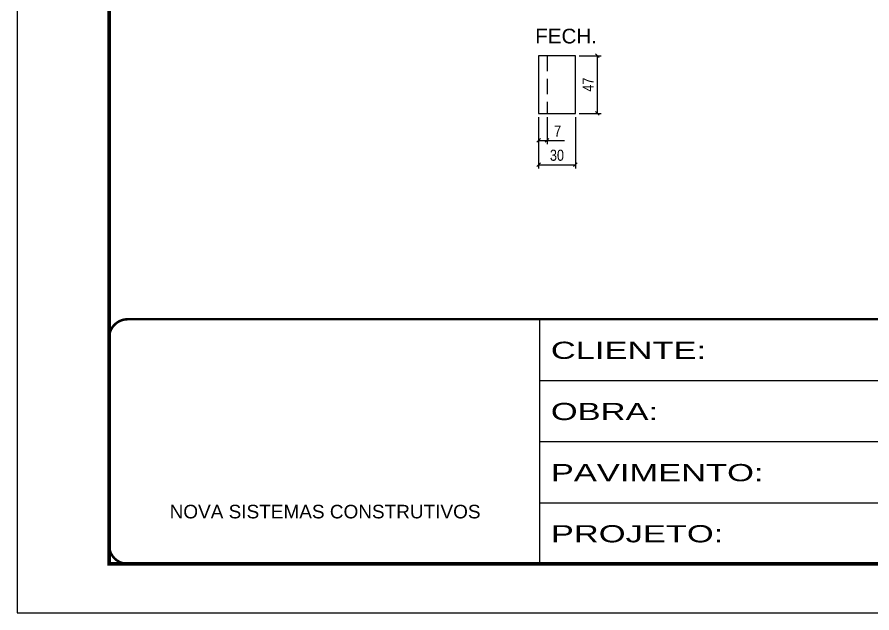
# Model space of a CAD drawing. Extents: x -20960 to -5926, y -2106 to 21915.
# Drawn here: x -10608 to -9912, y 13974 to 14459 of the extents above; entities that cross this region are included whole.
import ezdxf

# ---------------------------------------------------------------- set-up
doc = ezdxf.new("R2010")
doc.units = 0
for name, pattern in [('CONTINUO', [0]), ('DASHED', [0.75, 0.5, -0.25]), ('HIDDEN', [0.375, 0.25, -0.125])]:
    doc.linetypes.add(name, pattern=pattern)
for name, color, linetype in [('5', 5, 'Continuous'), ('COTA', 241, 'Continuous'), ('Painéis', 200, 'Continuous'), ('SARR_2.2x7', 40, 'Continuous')]:
    doc.layers.add(name, color=color, linetype=linetype)
doc.layers.add('Folhas', color=255, linetype='Continuous', lineweight=9)
doc.layers.add('SARRAFO DE PRESSAO', color=251, linetype='DASHED', lineweight=9)
doc.styles.add('ARIAL', font='arial.ttf')
doc.styles.add('COTA TECNICA-50', font='techl___.ttf', dxfattribs={"height": 9})
doc.styles.get("Standard").update_dxf_attribs({"font": 'arial.ttf'})
doc.styles.add('Tecnologia', font='')
doc.styles.get('Tecnologia').set_extended_font_data('Forgotten Futurist')
doc.dimstyles.new('COTA PAINEL-50', dxfattribs={"dimtxt": 9, "dimasz": 3, "dimexe": 3, "dimexo": 3, "dimgap": 3, "dimtad": 1, "dimdec": 1, "dimzin": 12, "dimdsep": 46, "dimtxsty": 'COTA TECNICA-50', "dimblk1": 'OBLIQUE', "dimblk2": 'OBLIQUE', "dimsah": 1, "dimcen": 0.9, "dimclrd": 4, "dimclre": 4, "dimclrt": 240, "dimadec": 1, "dimazin": 3, "dimtfac": 1, "dimtdec": 1, "dimtmove": 0, "dimatfit": 3, "dimfxl": 1, "dimtolj": 1, "dimtzin": 12, "dimarcsym": 0})

# ---------------------------------------------------------------- blocks, each defined once
blk = doc.blocks.new('9999999999')
at = {"color": 30, "linetype": 'CONTINUO'}
for p, q in [((98564.56, 34230.21), (98564.56, 34429.45)), ((98564.56, 34379.64), (99583.98, 34379.64)), ((98564.56, 34329.83), (99487.98, 34329.83)), ((98564.56, 34280.02), (99487.98, 34280.02))]:
    blk.add_line(p, q, dxfattribs=at)
at = {"color": 30, "linetype": 'CONTINUO', "const_width": 2}
blk.add_lwpolyline([(99583.98, 34230.21), (99583.98, 34414.45, 0.414214), (99568.98, 34429.45), (98228.98, 34429.45, 0.414214), (98213.98, 34414.45), (98213.98, 34245.21, 0.414214), (98228.98, 34230.21), (99583.98, 34230.21)], format="xyb", dxfattribs=at)
at = {"layer": 'Folhas'}
blk.add_lwpolyline([(98138.98, 34190.21), (99623.98, 34190.21), (99623.98, 35240.21), (98138.98, 35240.21)], close=True, dxfattribs=at)
at = {"layer": 'Folhas', "color": 30, "const_width": 3}
blk.add_lwpolyline([(98213.98, 34230.21), (99583.98, 34230.21), (99583.98, 35200.21), (98213.98, 35200.21)], close=True, dxfattribs=at)
at = {"color": 7, "linetype": 'Continuous', "ltscale": 5, "style": 'ARIAL'}
blk.add_text('NOVA SISTEMAS CONSTRUTIVOS', height=11.0592, dxfattribs=at).set_placement((98263.19, 34267.21))
at = {"layer": 'Folhas', "color": 7, "style": 'Tecnologia', "width": 1.5}
for s, p in [('CLIENTE:', (98573.65, 34397.17)), ('OBRA:', (98573.65, 34347.31)), ('PAVIMENTO:', (98573.65, 34297.5)), ('PROJETO:', (98573.65, 34247.69))]:
    blk.add_text(s, height=14, dxfattribs=at).set_placement(p)
blk = doc.blocks.new('_Oblique')
at = {"color": 0, "linetype": 'ByBlock', "lineweight": -2}
blk.add_line((-0.5, -0.5), (0.5, 0.5), dxfattribs=at)
blk = doc.blocks.new('*D945')
at = {"layer": 'COTA', "color": 4, "lineweight": -2, "transparency": 16777216}
for p, q in [((-10183.85, 14377.86), (-10183.85, 14336.07)), ((-10153.85, 14377.86), (-10153.85, 14336.07)), ((-10183.85, 14339.07), (-10153.85, 14339.07))]:
    blk.add_line(p, q, dxfattribs=at)
at = {"layer": 'Defpoints', "color": 0, "transparency": 16777216}
for p in [(-10183.85, 14380.86), (-10153.85, 14380.86), (-10153.85, 14339.07)]:
    blk.add_point(p, dxfattribs=at)
at = {"layer": 'COTA', "color": 4, "lineweight": -2, "transparency": 16777216, "xscale": 3, "yscale": 3, "zscale": 3, "rotation": 180}
blk.add_blockref('_Oblique', (-10183.85, 14339.07), dxfattribs=at)
at = {"layer": 'COTA', "color": 4, "lineweight": -2, "transparency": 16777216, "xscale": 3, "yscale": 3, "zscale": 3}
blk.add_blockref('_Oblique', (-10153.85, 14339.07), dxfattribs=at)
at = {"layer": 'COTA', "color": 240, "transparency": 16777216, "insert": (-10168.85, 14346.77), "char_height": 9, "attachment_point": 5, "style": 'COTA TECNICA-50'}
blk.add_mtext('\\A1;30', dxfattribs=at)
blk = doc.blocks.new('*D946')
at = {"layer": 'COTA', "color": 4, "lineweight": -2, "transparency": 16777216}
for p, q in [((-10150.85, 14427.86), (-10132.93, 14427.86)), ((-10135.93, 14380.86), (-10135.93, 14427.86)), ((-10150.85, 14380.86), (-10132.93, 14380.86))]:
    blk.add_line(p, q, dxfattribs=at)
at = {"layer": 'Defpoints', "color": 0, "transparency": 16777216}
for p in [(-10153.85, 14427.86), (-10135.93, 14427.86), (-10153.85, 14380.86)]:
    blk.add_point(p, dxfattribs=at)
at = {"layer": 'COTA', "color": 4, "lineweight": -2, "transparency": 16777216, "xscale": 3, "yscale": 3, "zscale": 3}
for p, rotation in [((-10135.93, 14427.86), 90), ((-10135.93, 14380.86), 270)]:
    blk.add_blockref('_Oblique', p, dxfattribs=dict(at, rotation=rotation))
at = {"layer": 'COTA', "color": 240, "transparency": 16777216, "insert": (-10143.49, 14404.36), "char_height": 9, "attachment_point": 5, "rotation": 90, "style": 'COTA TECNICA-50'}
blk.add_mtext('\\A1;47', dxfattribs=at)
blk = doc.blocks.new('*D992')
at = {"layer": 'COTA', "color": 4, "lineweight": -2, "transparency": 16777216}
for p, q in [((-10183.85, 14377.86), (-10183.85, 14355.96)), ((-10176.85, 14377.86), (-10176.85, 14355.96)), ((-10183.85, 14358.96), (-10176.85, 14358.96)), ((-10176.85, 14358.96), (-10162.7, 14358.96))]:
    blk.add_line(p, q, dxfattribs=at)
at = {"layer": 'Defpoints', "color": 0, "transparency": 16777216}
for p in [(-10183.85, 14380.86), (-10176.85, 14380.86), (-10176.85, 14358.96)]:
    blk.add_point(p, dxfattribs=at)
at = {"layer": 'COTA', "color": 4, "lineweight": -2, "transparency": 16777216, "xscale": 3, "yscale": 3, "zscale": 3, "rotation": 180}
blk.add_blockref('_Oblique', (-10183.85, 14358.96), dxfattribs=at)
at = {"layer": 'COTA', "color": 4, "lineweight": -2, "transparency": 16777216, "xscale": 3, "yscale": 3, "zscale": 3}
blk.add_blockref('_Oblique', (-10176.85, 14358.96), dxfattribs=at)
at = {"layer": 'COTA', "color": 240, "transparency": 16777216, "insert": (-10168.28, 14366.52), "char_height": 9, "attachment_point": 5, "style": 'COTA TECNICA-50'}
blk.add_mtext('\\A1;7', dxfattribs=at)

msp = doc.modelspace()

# ---------------------------------------------------------------- linework, layer by layer
at = {"layer": 'Painéis'}
for p, q in [((-10153.85, 14427.86), (-10183.85, 14427.86)), ((-10183.85, 14427.86), (-10183.85, 14380.86)), ((-10153.85, 14380.86), (-10153.85, 14427.86)), ((-10183.85, 14380.86), (-10153.85, 14380.86))]:
    msp.add_line(p, q, dxfattribs=at)
at = {"layer": 'SARR_2.2x7', "linetype": 'HIDDEN', "ltscale": 50}
msp.add_line((-10176.85, 14427.86), (-10176.85, 14380.86), dxfattribs=at)

# ---------------------------------------------------------------- block references
at = {"layer": 'SARRAFO DE PRESSAO', "color": 6, "linetype": 'ByBlock'}
msp.add_blockref('9999999999', (-108747.48, -20216.26), dxfattribs=at)

# ---------------------------------------------------------------- texts
at = {"layer": '5', "color": 7, "linetype": 'Continuous'}
msp.add_text('FECH.', height=12, rotation=359.99996, dxfattribs=at).set_placement((-10186.56, 14437.91))

# ---------------------------------------------------------------- dimensions: what is measured, and where the dimension line sits
at = {"layer": 'COTA'}
dim = msp.add_linear_dim(base=(-10135.93, 14427.86), p1=(-10153.85, 14380.86), p2=(-10153.85, 14427.86), angle=90, dimstyle='COTA PAINEL-50', dxfattribs=at)
dim.commit()
dim.dimension.update_dxf_attribs({"geometry": '*D946', "text_midpoint": (-10143.49, 14404.36)})
for base, p2, picture, middle in [((-10153.85, 14339.07), (-10153.85, 14380.86), '*D945', (-10168.85, 14346.77)), ((-10176.85, 14358.96), (-10176.85, 14380.86), '*D992', (-10168.28, 14366.52))]:
    dim = msp.add_linear_dim(base=base, p1=(-10183.85, 14380.86), p2=p2, dimstyle='COTA PAINEL-50', dxfattribs=at)
    dim.commit()
    dim.dimension.update_dxf_attribs({"geometry": picture, "text_midpoint": middle})

doc.saveas('drawing.dxf')
